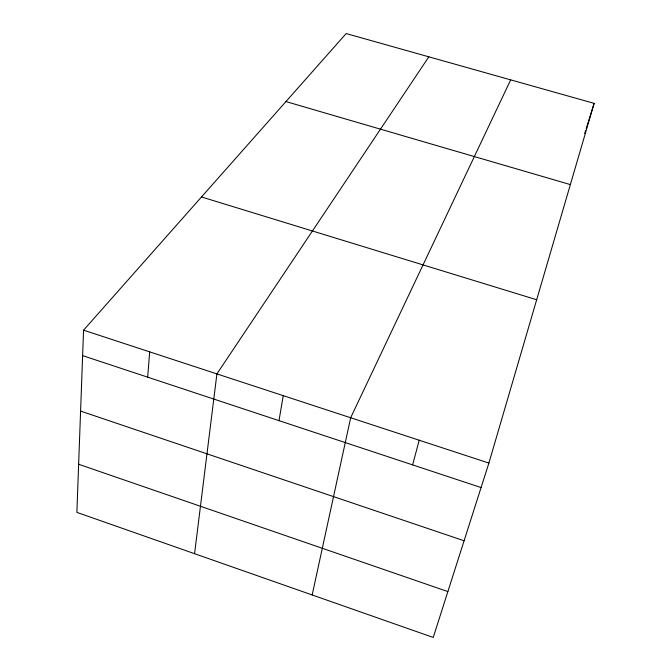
<?xml version="1.0" encoding="UTF-8"?>
<svg xmlns="http://www.w3.org/2000/svg" width="671" height="671" viewBox="0 0 671 671"><rect width="100%" height="100%" fill="white"/><g stroke="black" fill="none" stroke-linecap="round" stroke-linejoin="round"><path stroke-width="1.01" d="M83.556 330.182L76.871 512.384L433.231 637.45L488.891 463.074L594.129 103.359L346.169 33.55L83.556 330.182L488.891 463.074M147.67 377.161L149.683 351.856M194.565 553.692L216.909 373.898L428.836 56.825M279.002 420.65L283.237 395.647M312.166 594.959L350.665 417.756L510.673 79.866M412.623 464.886L419.207 440.226M584.693 133.42L585.624 130.459M586.244 128.48L588.408 121.568M588.71 120.612L594.129 103.359M285.947 101.573L570.358 184.592M201.501 196.964L536.674 299.752M82.625 355.63L481.082 487.557M80.587 411.088L464.089 540.767M78.641 464.257L447.867 591.587"/></g></svg>
